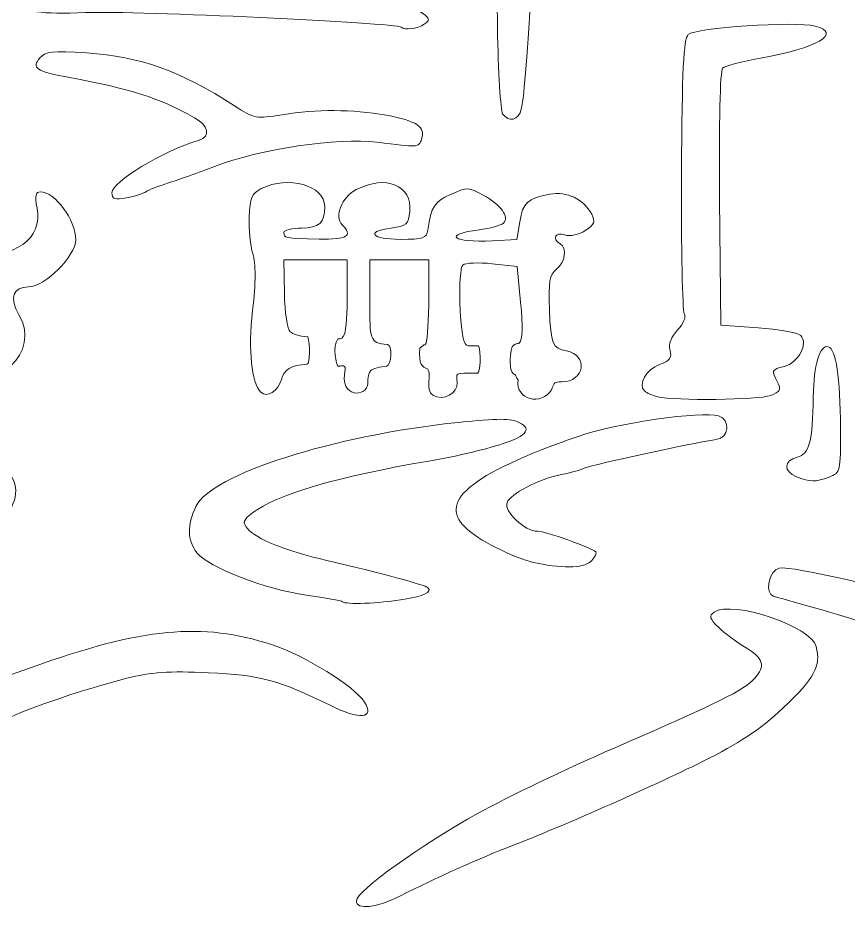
# Model space of a CAD drawing. Header units: millimetres. Extents: x -6423 to -1759, y 6 to 2012.
# Drawn here: x -5925.3 to -5835, y 63.1 to 162.6 of the extents above; entities that cross this region are included whole.
import ezdxf

# ---------------------------------------------------------------- set-up
doc = ezdxf.new("R2010")
doc.units = ezdxf.units.MM
doc.header["$MEASUREMENT"] = 0
doc.layers.add('layer 1', color=7, linetype='Continuous')

msp = doc.modelspace()

# ---------------------------------------------------------------- linework, layer by layer
at = {"layer": 'layer 1', "color": 177, "lineweight": 9}
for points, knots in [([(-5870.6377, 152.7572), (-5870.8891, 151.554), (-5872.0288, 151.2779), (-5872.6676, 152.2648), (-5872.6676, 152.2648), (-5872.8867, 152.6034), (-5873.1395, 156.821), (-5873.2292, 161.6377), (-5873.2292, 161.6377), (-5873.2086, 166.9358), (-5873.9712, 171.2952), (-5877.0806, 172.838), (-5877.0806, 172.838), (-5879.1094, 174.1813), (-5880.9741, 175.2806), (-5881.2251, 175.2806), (-5881.2251, 175.2806), (-5881.8916, 175.2806), (-5881.7828, 173.6095), (-5881.0702, 172.8969), (-5881.0702, 172.8969), (-5880.2595, 172.0861), (-5881.3616, 171.3597), (-5883.4181, 171.3495), (-5883.4181, 171.3495), (-5884.2378, 171.3456), (-5885.3456, 171.0442), (-5885.8795, 170.6801), (-5885.8795, 170.6801), (-5886.4137, 170.3161), (-5887.2936, 169.8981), (-5887.8353, 169.7513), (-5887.8353, 169.7513), (-5888.377, 169.6046), (-5889.2076, 169.3249), (-5889.6816, 169.1295), (-5889.6816, 169.1295), (-5890.3623, 168.8495), (-5890.5431, 169.0249), (-5890.5431, 169.9658), (-5890.5431, 169.9658), (-5890.5431, 171.2116), (-5888.7397, 172.8795), (-5886.6899, 173.5304), (-5886.6899, 173.5304), (-5884.2924, 174.2912), (-5884.1892, 177.7313), (-5886.446, 181.6806), (-5886.446, 181.6806), (-5888.5592, 185.3788), (-5889.2243, 188.0798), (-5889.2335, 193.0036), (-5889.2335, 193.0036), (-5889.2399, 196.3385), (-5889.0034, 197.7384), (-5888.0686, 199.8963), (-5888.0686, 199.8963), (-5885.6732, 205.4266), (-5884.1477, 207.3024), (-5876.4453, 214.1883), (-5876.4453, 214.1883), (-5873.8723, 216.4884), (-5872.1373, 220.5766), (-5870.6001, 227.9603), (-5870.6001, 227.9603), (-5870.2332, 229.7215), (-5869.7263, 231.7156), (-5869.4732, 232.3913), (-5869.4732, 232.3913), (-5869.22, 233.067), (-5868.8517, 234.9346), (-5868.6542, 236.5416), (-5868.6542, 236.5416), (-5868.4568, 238.1486), (-5868.0771, 240.0317), (-5867.8105, 240.7262), (-5867.8105, 240.7262), (-5867.5439, 241.4207), (-5867.1465, 243.429), (-5866.9271, 245.1891), (-5866.9271, 245.1891), (-5866.708, 246.9492), (-5866.2464, 249.6159), (-5865.9022, 251.1151), (-5865.9022, 251.1151), (-5865.5576, 252.6147), (-5865.4197, 254.4156), (-5865.5959, 255.1175), (-5865.5959, 255.1175), (-5866.0256, 256.8294), (-5870.1606, 261.3671), (-5871.6265, 261.7351), (-5871.6265, 261.7351), (-5872.2713, 261.8968), (-5874.8525, 261.5462), (-5877.3631, 260.9555), (-5877.3631, 260.9555), (-5886.5024, 258.8058), (-5888.0594, 258.4814), (-5889.2502, 258.4814), (-5889.2502, 258.4814), (-5889.917, 258.4814), (-5890.8054, 258.3499), (-5891.2241, 258.1893), (-5891.2241, 258.1893), (-5891.9402, 257.9146), (-5898.9123, 249.4471), (-5898.9123, 248.8519), (-5898.9123, 248.8519), (-5898.9123, 247.9132), (-5902.2383, 243.7122), (-5902.9814, 243.7122), (-5902.9814, 243.7122), (-5904.5845, 243.7122), (-5904.4093, 245.0041), (-5902.2624, 249.0167), (-5902.2624, 249.0167), (-5899.3774, 254.4099), (-5896.8937, 257.9667), (-5894.5093, 260.121), (-5894.5093, 260.121), (-5892.8619, 261.6093), (-5892.1376, 261.9276), (-5890.4013, 261.9276), (-5890.4013, 261.9276), (-5889.2417, 261.9276), (-5886.6392, 262.4941), (-5884.6178, 263.1861), (-5884.6178, 263.1861), (-5882.5967, 263.8785), (-5880.2782, 264.6276), (-5879.4661, 264.8512), (-5879.4661, 264.8512), (-5878.6535, 265.0749), (-5877.3652, 265.5057), (-5876.6031, 265.8081), (-5876.6031, 265.8081), (-5875.8409, 266.1108), (-5874.0896, 266.3586), (-5872.7109, 266.3586), (-5872.7109, 266.3586), (-5869.7954, 266.3586), (-5867.6719, 265.0242), (-5865.5963, 261.8879), (-5865.5963, 261.8879), (-5864.894, 260.8269), (-5864.1332, 259.9587), (-5863.9052, 259.9587), (-5863.9052, 259.9587), (-5863.6773, 259.9587), (-5863.1282, 260.6787), (-5862.6847, 261.5586), (-5862.6847, 261.5586), (-5861.6959, 263.5211), (-5859.0619, 266.3586), (-5858.2288, 266.3586), (-5858.2288, 266.3586), (-5856.92, 266.3586), (-5857.0384, 265.1653), (-5858.7408, 261.2026), (-5858.7408, 261.2026), (-5861.6559, 254.417), (-5863.3051, 247.263), (-5865.4403, 232.1428), (-5865.4403, 232.1428), (-5866.8831, 221.9248), (-5868.8248, 216.884), (-5873.1126, 212.2229), (-5873.1126, 212.2229), (-5876.7583, 208.2595), (-5881.5144, 201.6646), (-5883.0165, 198.4896), (-5883.0165, 198.4896), (-5884.1328, 196.1304), (-5884.3239, 195.0608), (-5884.3469, 191.046), (-5884.3469, 191.046), (-5884.3753, 186.0644), (-5883.991, 184.8463), (-5881.2556, 181.2484), (-5881.2556, 181.2484), (-5880.1981, 179.857), (-5873.2969, 175.1374), (-5872.4904, 174.7882), (-5872.4904, 174.7882), (-5872.278, 174.5769), (-5871.5431, 174.2554), (-5870.7409, 173.7254), (-5870.7409, 173.7254), (-5869.7876, 172.999), (-5869.1027, 168.4411), (-5869.5558, 166.464), (-5869.5558, 166.464), (-5869.9081, 159.3631), (-5870.3031, 154.3582), (-5870.6377, 152.7572)], [0, 0, 0, 0, 0.02, 0.02, 0.02, 0.02, 0.04, 0.04, 0.04, 0.04, 0.06, 0.06, 0.06, 0.06, 0.08, 0.08, 0.08, 0.08, 0.1, 0.1, 0.1, 0.1, 0.12, 0.12, 0.12, 0.12, 0.14, 0.14, 0.14, 0.14, 0.16, 0.16, 0.16, 0.16, 0.18, 0.18, 0.18, 0.18, 0.2, 0.2, 0.2, 0.2, 0.22, 0.22, 0.22, 0.22, 0.24, 0.24, 0.24, 0.24, 0.26, 0.26, 0.26, 0.26, 0.28, 0.28, 0.28, 0.28, 0.3, 0.3, 0.3, 0.3, 0.32, 0.32, 0.32, 0.32, 0.34, 0.34, 0.34, 0.34, 0.36, 0.36, 0.36, 0.36, 0.38, 0.38, 0.38, 0.38, 0.4, 0.4, 0.4, 0.4, 0.42, 0.42, 0.42, 0.42, 0.44, 0.44, 0.44, 0.44, 0.46, 0.46, 0.46, 0.46, 0.48, 0.48, 0.48, 0.48, 0.5, 0.5, 0.5, 0.5, 0.52, 0.52, 0.52, 0.52, 0.54, 0.54, 0.54, 0.54, 0.56, 0.56, 0.56, 0.56, 0.58, 0.58, 0.58, 0.58, 0.6, 0.6, 0.6, 0.6, 0.62, 0.62, 0.62, 0.62, 0.64, 0.64, 0.64, 0.64, 0.66, 0.66, 0.66, 0.66, 0.68, 0.68, 0.68, 0.68, 0.7, 0.7, 0.7, 0.7, 0.72, 0.72, 0.72, 0.72, 0.74, 0.74, 0.74, 0.74, 0.76, 0.76, 0.76, 0.76, 0.78, 0.78, 0.78, 0.78, 0.8, 0.8, 0.8, 0.8, 0.82, 0.82, 0.82, 0.82, 0.84, 0.84, 0.84, 0.84, 0.86, 0.86, 0.86, 0.86, 0.88, 0.88, 0.88, 0.88, 0.9, 0.9, 0.9, 0.9, 0.92, 0.92, 0.92, 0.92, 0.94, 0.94, 0.94, 0.94, 0.96, 0.96, 0.96, 0.96, 1, 1, 1, 1]), ([(-5881.189, 162.0049), (-5881.926, 161.5118), (-5883.3033, 161.3321), (-5883.6918, 161.6784), (-5883.6918, 161.6784), (-5884.2445, 162.1712), (-5912.524, 163.4776), (-5918.0459, 163.2652), (-5918.0459, 163.2652), (-5922.8445, 163.0805), (-5924.9627, 163.3656), (-5925.0201, 164.2033), (-5925.0201, 164.2033), (-5925.0556, 164.7237), (-5923.6035, 165.1697), (-5918.9743, 166.0612), (-5918.9743, 166.0612), (-5917.4173, 166.3608), (-5916.1432, 166.8621), (-5916.1432, 167.1748), (-5916.1432, 167.1748), (-5916.1432, 168.3967), (-5918.1487, 169.4844), (-5921.0284, 169.8236), (-5921.0284, 169.8236), (-5922.6637, 170.0165), (-5924.13, 170.3029), (-5924.287, 170.4596), (-5924.287, 170.4596), (-5924.4441, 170.6167), (-5924.0052, 171.3126), (-5923.3118, 172.0057), (-5923.3118, 172.0057), (-5921.8267, 173.4907), (-5921.8668, 172.6835), (-5922.0203, 198.05), (-5922.0203, 198.05), (-5922.1022, 211.5976), (-5921.9997, 214.6655), (-5921.4658, 214.6655), (-5921.4658, 214.6655), (-5919.5235, 214.6655), (-5919.0332, 210.1484), (-5918.3621, 186.0807), (-5918.3621, 186.0807), (-5918.193, 180.0052), (-5917.9615, 174.5716), (-5917.8481, 174.0061), (-5917.8481, 174.0061), (-5917.7201, 173.3691), (-5916.842, 172.62), (-5915.5384, 172.0368), (-5915.5384, 172.0368), (-5914.382, 171.5193), (-5912.305, 170.075), (-5910.9234, 168.8275), (-5910.9234, 168.8275), (-5909.7121, 166.6905), (-5900.5622, 166.1481), (-5900.073, 166.1201), (-5900.073, 166.1201), (-5889.4675, 165.5107), (-5883.0881, 164.5152), (-5881.3662, 163.1989), (-5881.3662, 163.1989), (-5880.5704, 162.5906), (-5880.5473, 162.4343), (-5881.189, 162.0049)], [0, 0, 0, 0, 0.0555556, 0.0555556, 0.0555556, 0.0555556, 0.1111111, 0.1111111, 0.1111111, 0.1111111, 0.1666667, 0.1666667, 0.1666667, 0.1666667, 0.2222222, 0.2222222, 0.2222222, 0.2222222, 0.2777778, 0.2777778, 0.2777778, 0.2777778, 0.3333333, 0.3333333, 0.3333333, 0.3333333, 0.3888889, 0.3888889, 0.3888889, 0.3888889, 0.4444444, 0.4444444, 0.4444444, 0.4444444, 0.5, 0.5, 0.5, 0.5, 0.5555556, 0.5555556, 0.5555556, 0.5555556, 0.6111111, 0.6111111, 0.6111111, 0.6111111, 0.6666667, 0.6666667, 0.6666667, 0.6666667, 0.7222222, 0.7222222, 0.7222222, 0.7222222, 0.7777778, 0.7777778, 0.7777778, 0.7777778, 0.8333333, 0.8333333, 0.8333333, 0.8333333, 0.8888889, 0.8888889, 0.8888889, 0.8888889, 1, 1, 1, 1]), ([(-5843.5394, 121.6136), (-5844.8167, 121.1279), (-5853.9613, 121.0262), (-5855.8348, 121.4768), (-5855.8348, 121.4768), (-5856.3765, 121.6072), (-5857.0076, 121.8915), (-5857.2376, 122.1088), (-5857.2376, 122.1088), (-5857.9938, 122.8228), (-5857.0526, 124.4802), (-5855.6048, 124.985), (-5855.6048, 124.985), (-5854.4831, 125.376), (-5854.2417, 125.7007), (-5854.4576, 126.5267), (-5854.4576, 126.5267), (-5854.6366, 127.2116), (-5854.3512, 127.9777), (-5853.6316, 128.7438), (-5853.6316, 128.7438), (-5852.9786, 129.439), (-5852.6847, 130.1622), (-5852.9084, 130.5238), (-5852.9084, 130.5238), (-5853.1154, 130.8588), (-5853.2508, 137.6785), (-5853.2093, 145.678), (-5853.2093, 145.678), (-5853.1501, 157.0613), (-5852.991, 160.3657), (-5852.4776, 160.8794), (-5852.4776, 160.8794), (-5851.7357, 161.6214), (-5840.8533, 162.3502), (-5838.6762, 161.8039), (-5838.6762, 161.8039), (-5835.6519, 161.0449), (-5838.477, 159.3908), (-5844.6217, 158.322), (-5844.6217, 158.322), (-5846.6286, 157.9731), (-5848.4805, 157.4775), (-5848.7376, 157.2205), (-5848.7376, 157.2205), (-5849.0162, 156.9418), (-5849.1516, 151.2052), (-5849.0736, 143.0011), (-5849.0736, 143.0011), (-5849.0736, 143.0011), (-5848.9425, 129.249), (-5848.9425, 129.249), (-5848.9425, 129.249), (-5848.9425, 129.249), (-5844.888, 128.9853), (-5844.888, 128.9853), (-5844.888, 128.9853), (-5842.6577, 128.8403), (-5840.57, 128.4585), (-5840.2488, 128.1369), (-5840.2488, 128.1369), (-5839.3796, 127.268), (-5840.4977, 125.164), (-5842.0334, 124.7783), (-5842.0334, 124.7783), (-5843.4483, 124.4234), (-5843.471, 124.3703), (-5842.7687, 123.0582), (-5842.7687, 123.0582), (-5842.338, 122.2531), (-5842.4603, 122.0238), (-5843.5394, 121.6136)], [0, 0, 0, 0, 0.0526316, 0.0526316, 0.0526316, 0.0526316, 0.1052632, 0.1052632, 0.1052632, 0.1052632, 0.1578947, 0.1578947, 0.1578947, 0.1578947, 0.2105263, 0.2105263, 0.2105263, 0.2105263, 0.2631579, 0.2631579, 0.2631579, 0.2631579, 0.3157895, 0.3157895, 0.3157895, 0.3157895, 0.3684211, 0.3684211, 0.3684211, 0.3684211, 0.4210526, 0.4210526, 0.4210526, 0.4210526, 0.4736842, 0.4736842, 0.4736842, 0.4736842, 0.5263158, 0.5263158, 0.5263158, 0.5263158, 0.5789474, 0.5789474, 0.5789474, 0.5789474, 0.6315789, 0.6315789, 0.6315789, 0.6315789, 0.6842105, 0.6842105, 0.6842105, 0.6842105, 0.7368421, 0.7368421, 0.7368421, 0.7368421, 0.7894737, 0.7894737, 0.7894737, 0.7894737, 0.8421053, 0.8421053, 0.8421053, 0.8421053, 0.8947368, 0.8947368, 0.8947368, 0.8947368, 1, 1, 1, 1]), ([(-5913.5589, 143.1153), (-5914.8635, 142.8682), (-5915.158, 142.9692), (-5915.1552, 143.6616), (-5915.1552, 143.6616), (-5915.1506, 144.8726), (-5909.711, 148.1599), (-5905.6817, 149.3869), (-5905.6817, 149.3869), (-5904.3944, 149.7786), (-5904.6412, 151.0067), (-5906.1741, 151.8348), (-5906.1741, 151.8348), (-5910.4062, 154.121), (-5912.6992, 154.8552), (-5919.9227, 156.2371), (-5919.9227, 156.2371), (-5923.4518, 156.9121), (-5923.9176, 157.2329), (-5922.9902, 158.3503), (-5922.9902, 158.3503), (-5922.4145, 159.0441), (-5921.6424, 159.1235), (-5917.8729, 158.8757), (-5917.8729, 158.8757), (-5912.0972, 158.4964), (-5907.7573, 156.9401), (-5901.8299, 153.1227), (-5901.8299, 153.1227), (-5899.683, 151.7401), (-5899.4423, 151.6948), (-5896.6605, 152.1503), (-5896.6605, 152.1503), (-5892.8343, 152.7771), (-5889.1257, 152.759), (-5885.3123, 152.095), (-5885.3123, 152.095), (-5882.0352, 151.5242), (-5880.9766, 150.8067), (-5881.4793, 149.4964), (-5881.4793, 149.4964), (-5881.8321, 148.5772), (-5881.7771, 148.5811), (-5886.3584, 149.1728), (-5886.3584, 149.1728), (-5890.5133, 149.7099), (-5899.1509, 148.4155), (-5903.9903, 146.5306), (-5903.9903, 146.5306), (-5905.6654, 145.8787), (-5907.9218, 145.0729), (-5909.0048, 144.7407), (-5909.0048, 144.7407), (-5910.0879, 144.4082), (-5911.1957, 143.975), (-5911.4665, 143.7775), (-5911.4665, 143.7775), (-5911.737, 143.58), (-5912.6786, 143.2823), (-5913.5589, 143.1153)], [0, 0, 0, 0, 0.0625, 0.0625, 0.0625, 0.0625, 0.125, 0.125, 0.125, 0.125, 0.1875, 0.1875, 0.1875, 0.1875, 0.25, 0.25, 0.25, 0.25, 0.3125, 0.3125, 0.3125, 0.3125, 0.375, 0.375, 0.375, 0.375, 0.4375, 0.4375, 0.4375, 0.4375, 0.5, 0.5, 0.5, 0.5, 0.5625, 0.5625, 0.5625, 0.5625, 0.625, 0.625, 0.625, 0.625, 0.6875, 0.6875, 0.6875, 0.6875, 0.75, 0.75, 0.75, 0.75, 0.8125, 0.8125, 0.8125, 0.8125, 0.875, 0.875, 0.875, 0.875, 1, 1, 1, 1]), ([(-5896.4006, 132.7051), (-5896.3606, 130.638), (-5896.0833, 128.8183), (-5895.7685, 128.557), (-5895.7685, 128.557), (-5895.4597, 128.3011), (-5894.9244, 128.0937), (-5893.8446, 127.9838), (-5893.8446, 127.9838), (-5893.6078, 127.2864), (-5893.584, 125.0318), (-5893.9517, 125.0119), (-5893.9517, 125.0119), (-5895.6604, 124.9201), (-5896.4722, 124.411), (-5896.7339, 123.3695), (-5896.7339, 123.3695), (-5897.0469, 122.1227), (-5898.3277, 121.314), (-5898.9488, 121.9713), (-5898.9488, 121.9713), (-5900.0049, 123.0887), (-5900.3488, 126.4519), (-5899.8574, 130.8592), (-5899.8574, 130.8592), (-5899.5129, 133.9494), (-5899.5065, 135.9691), (-5899.8383, 137.0284), (-5899.8383, 137.0284), (-5900.1098, 137.8944), (-5900.2896, 139.7042), (-5900.2375, 141.0503), (-5900.2375, 141.0503), (-5900.1577, 143.1181), (-5899.9524, 143.5942), (-5898.9123, 144.12), (-5898.9123, 144.12), (-5896.0007, 145.5926), (-5892.0199, 144.4684), (-5892.0199, 142.1737), (-5892.0199, 142.1737), (-5892.0199, 140.3859), (-5892.613, 139.8339), (-5894.5341, 139.8339), (-5894.5341, 139.8339), (-5895.5884, 139.8339), (-5896.451, 139.6124), (-5896.451, 139.3415), (-5896.451, 139.3415), (-5896.451, 138.7378), (-5896.4315, 138.7343), (-5892.6354, 138.6385), (-5892.6354, 138.6385), (-5889.5802, 138.5616), (-5888.901, 138.9796), (-5890.113, 140.1916), (-5890.113, 140.1916), (-5891.0057, 141.0843), (-5890.1637, 143.1961), (-5888.5911, 144.0094), (-5888.5911, 144.0094), (-5885.3768, 145.6716), (-5882.4836, 144.4848), (-5882.7626, 141.6182), (-5882.7626, 141.6182), (-5882.8959, 140.2448), (-5883.1118, 140.0534), (-5884.7745, 139.8339), (-5884.7745, 139.8339), (-5887.6389, 139.4553), (-5886.9505, 138.6031), (-5883.7804, 138.6031), (-5883.7804, 138.6031), (-5881.3343, 138.6031), (-5880.9366, 138.7346), (-5880.8075, 139.5876), (-5880.8075, 139.5876), (-5880.4073, 142.2315), (-5880.1262, 142.6736), (-5878.3299, 143.4836), (-5878.3299, 143.4836), (-5876.5148, 144.3022), (-5876.3638, 144.2993), (-5874.7915, 143.4209), (-5874.7915, 143.4209), (-5872.8183, 142.3183), (-5871.8987, 141.0474), (-5872.5847, 140.37), (-5872.5847, 140.37), (-5872.8492, 140.1087), (-5874.0353, 139.7794), (-5875.2205, 139.6379), (-5875.2205, 139.6379), (-5879.2718, 139.1554), (-5878.0938, 138.2039), (-5873.7517, 138.4521), (-5873.7517, 138.4521), (-5873.7517, 138.4521), (-5871.1092, 138.6031), (-5871.1092, 138.6031), (-5871.1092, 138.6031), (-5871.1092, 138.6031), (-5870.8029, 140.5004), (-5870.8029, 140.5004), (-5870.8029, 140.5004), (-5870.463, 142.6055), (-5869.9702, 143.0586), (-5867.5184, 143.5184), (-5867.5184, 143.5184), (-5865.6774, 143.8637), (-5863.8737, 142.9926), (-5862.9825, 141.3275), (-5862.9825, 141.3275), (-5862.5553, 140.5291), (-5862.6772, 140.2204), (-5863.6794, 139.5635), (-5863.6794, 139.5635), (-5864.3962, 139.0937), (-5865.308, 138.8988), (-5865.9033, 139.0877), (-5865.9033, 139.0877), (-5866.9296, 139.4135), (-5867.3231, 138.669), (-5866.4198, 138.1107), (-5866.4198, 138.1107), (-5865.6374, 137.6271), (-5865.8469, 136.1829), (-5866.82, 135.3498), (-5866.82, 135.3498), (-5867.5588, 134.717), (-5867.6893, 133.9622), (-5867.5758, 130.9741), (-5867.5758, 130.9741), (-5867.4319, 127.1872), (-5867.2507, 126.7441), (-5865.7338, 126.4661), (-5865.7338, 126.4661), (-5863.2983, 126.0194), (-5863.7425, 123.0951), (-5866.2461, 123.0951), (-5866.2461, 123.0951), (-5867.0543, 123.0951), (-5867.0224, 123.0752), (-5867.3426, 122.2333), (-5867.3426, 122.2333), (-5868.4486, 120.4731), (-5871.279, 121.1212), (-5870.9929, 123.3028), (-5870.9929, 123.3028), (-5871.3918, 123.9789), (-5871.1663, 123.7665), (-5871.5236, 124.0165), (-5871.5236, 124.0165), (-5871.9693, 124.3274), (-5871.8714, 125.9361), (-5871.7254, 126.5243), (-5871.7254, 126.5243), (-5871.6888, 127.3414), (-5870.9713, 127.2085), (-5870.8586, 127.3212), (-5870.8586, 127.3212), (-5870.4977, 127.6817), (-5870.4498, 129.1182), (-5870.7108, 131.7518), (-5870.7108, 131.7518), (-5870.7108, 131.7518), (-5871.0965, 135.649), (-5871.0965, 135.649), (-5871.0965, 135.649), (-5871.0965, 135.649), (-5873.8042, 135.945), (-5873.8042, 135.945), (-5873.8042, 135.945), (-5875.2935, 136.1081), (-5876.7278, 136.0471), (-5876.9916, 135.8103), (-5876.9916, 135.8103), (-5877.5521, 135.3065), (-5877.3489, 128.004), (-5876.7541, 127.2797), (-5876.7541, 127.2797), (-5876.4932, 126.9621), (-5876.5492, 127.0121), (-5875.2843, 127.0078), (-5875.2843, 127.0078), (-5874.9915, 126.3864), (-5875.1106, 124.0338), (-5875.3665, 124.0338), (-5875.3665, 124.0338), (-5878.0909, 124.0338), (-5877.6524, 124.1342), (-5877.6141, 123.0416), (-5877.6141, 123.0416), (-5877.479, 121.8479), (-5879.1495, 120.9645), (-5880.2485, 121.6483), (-5880.2485, 121.6483), (-5881.1705, 122.2223), (-5880.3477, 124.0292), (-5880.8104, 124.4894), (-5880.8104, 124.4894), (-5881.446, 124.7127), (-5881.7977, 124.9662), (-5881.6725, 126.7699), (-5881.6725, 126.7699), (-5881.0397, 127.402), (-5881.1599, 126.8919), (-5880.9954, 127.3201), (-5880.9954, 127.3201), (-5880.8313, 127.7484), (-5880.6966, 129.9637), (-5880.6966, 132.2432), (-5880.6966, 132.2432), (-5880.6966, 132.2432), (-5880.6966, 136.3878), (-5880.6966, 136.3878), (-5880.6966, 136.3878), (-5880.6966, 136.3878), (-5883.8967, 136.3878), (-5883.8967, 136.3878), (-5883.8967, 136.3878), (-5883.8967, 136.3878), (-5887.0969, 136.3878), (-5887.0969, 136.3878), (-5887.0969, 136.3878), (-5887.0969, 136.3878), (-5887.0972, 131.6586), (-5887.0972, 131.6586), (-5887.0972, 131.6586), (-5887.0969, 127.8983), (-5887.1979, 127.2687), (-5885.1985, 127.1588), (-5885.1985, 127.1588), (-5884.6536, 127.179), (-5884.7103, 124.8552), (-5885.3105, 124.8088), (-5885.3105, 124.8088), (-5885.9327, 124.7602), (-5886.8023, 124.5376), (-5887.0277, 124.3096), (-5887.0277, 124.3096), (-5887.2011, 124.1342), (-5887.3429, 123.5123), (-5887.3429, 122.9274), (-5887.3429, 122.9274), (-5887.2968, 121.4388), (-5890.5434, 121.1921), (-5889.7851, 124.4518), (-5889.7851, 124.4518), (-5889.7397, 125.0722), (-5890.4775, 124.7797), (-5890.4952, 124.7826), (-5890.4952, 124.7826), (-5890.7933, 124.8343), (-5891.2024, 127.0206), (-5890.5803, 127.7704), (-5890.5803, 127.7704), (-5890.2708, 127.725), (-5890.0216, 127.8764), (-5889.8571, 128.3046), (-5889.8571, 128.3046), (-5889.6929, 128.7328), (-5889.5582, 130.727), (-5889.5582, 132.7356), (-5889.5582, 132.7356), (-5889.5582, 132.7356), (-5889.5582, 136.3878), (-5889.5582, 136.3878), (-5889.5582, 136.3878), (-5889.5582, 136.3878), (-5893.0151, 136.3878), (-5893.0151, 136.3878), (-5893.0151, 136.3878), (-5893.0151, 136.3878), (-5896.4719, 136.3878), (-5896.4719, 136.3878), (-5896.4719, 136.3878), (-5896.4719, 136.3878), (-5896.4006, 132.7051), (-5896.4006, 132.7051)], [0, 0, 0, 0, 0.0140845, 0.0140845, 0.0140845, 0.0140845, 0.028169, 0.028169, 0.028169, 0.028169, 0.0422535, 0.0422535, 0.0422535, 0.0422535, 0.056338, 0.056338, 0.056338, 0.056338, 0.0704225, 0.0704225, 0.0704225, 0.0704225, 0.084507, 0.084507, 0.084507, 0.084507, 0.0985915, 0.0985915, 0.0985915, 0.0985915, 0.1126761, 0.1126761, 0.1126761, 0.1126761, 0.1267606, 0.1267606, 0.1267606, 0.1267606, 0.1408451, 0.1408451, 0.1408451, 0.1408451, 0.1549296, 0.1549296, 0.1549296, 0.1549296, 0.1690141, 0.1690141, 0.1690141, 0.1690141, 0.1830986, 0.1830986, 0.1830986, 0.1830986, 0.1971831, 0.1971831, 0.1971831, 0.1971831, 0.2112676, 0.2112676, 0.2112676, 0.2112676, 0.2253521, 0.2253521, 0.2253521, 0.2253521, 0.2394366, 0.2394366, 0.2394366, 0.2394366, 0.2535211, 0.2535211, 0.2535211, 0.2535211, 0.2676056, 0.2676056, 0.2676056, 0.2676056, 0.2816901, 0.2816901, 0.2816901, 0.2816901, 0.2957746, 0.2957746, 0.2957746, 0.2957746, 0.3098592, 0.3098592, 0.3098592, 0.3098592, 0.3239437, 0.3239437, 0.3239437, 0.3239437, 0.3380282, 0.3380282, 0.3380282, 0.3380282, 0.3521127, 0.3521127, 0.3521127, 0.3521127, 0.3661972, 0.3661972, 0.3661972, 0.3661972, 0.3802817, 0.3802817, 0.3802817, 0.3802817, 0.3943662, 0.3943662, 0.3943662, 0.3943662, 0.4084507, 0.4084507, 0.4084507, 0.4084507, 0.4225352, 0.4225352, 0.4225352, 0.4225352, 0.4366197, 0.4366197, 0.4366197, 0.4366197, 0.4507042, 0.4507042, 0.4507042, 0.4507042, 0.4647887, 0.4647887, 0.4647887, 0.4647887, 0.4788732, 0.4788732, 0.4788732, 0.4788732, 0.4929577, 0.4929577, 0.4929577, 0.4929577, 0.5070423, 0.5070423, 0.5070423, 0.5070423, 0.5211268, 0.5211268, 0.5211268, 0.5211268, 0.5352113, 0.5352113, 0.5352113, 0.5352113, 0.5492958, 0.5492958, 0.5492958, 0.5492958, 0.5633803, 0.5633803, 0.5633803, 0.5633803, 0.5774648, 0.5774648, 0.5774648, 0.5774648, 0.5915493, 0.5915493, 0.5915493, 0.5915493, 0.6056338, 0.6056338, 0.6056338, 0.6056338, 0.6197183, 0.6197183, 0.6197183, 0.6197183, 0.6338028, 0.6338028, 0.6338028, 0.6338028, 0.6478873, 0.6478873, 0.6478873, 0.6478873, 0.6619718, 0.6619718, 0.6619718, 0.6619718, 0.6760563, 0.6760563, 0.6760563, 0.6760563, 0.6901408, 0.6901408, 0.6901408, 0.6901408, 0.7042254, 0.7042254, 0.7042254, 0.7042254, 0.7183099, 0.7183099, 0.7183099, 0.7183099, 0.7323944, 0.7323944, 0.7323944, 0.7323944, 0.7464789, 0.7464789, 0.7464789, 0.7464789, 0.7605634, 0.7605634, 0.7605634, 0.7605634, 0.7746479, 0.7746479, 0.7746479, 0.7746479, 0.7887324, 0.7887324, 0.7887324, 0.7887324, 0.8028169, 0.8028169, 0.8028169, 0.8028169, 0.8169014, 0.8169014, 0.8169014, 0.8169014, 0.8309859, 0.8309859, 0.8309859, 0.8309859, 0.8450704, 0.8450704, 0.8450704, 0.8450704, 0.8591549, 0.8591549, 0.8591549, 0.8591549, 0.8732394, 0.8732394, 0.8732394, 0.8732394, 0.8873239, 0.8873239, 0.8873239, 0.8873239, 0.9014085, 0.9014085, 0.9014085, 0.9014085, 0.915493, 0.915493, 0.915493, 0.915493, 0.9295775, 0.9295775, 0.9295775, 0.9295775, 0.943662, 0.943662, 0.943662, 0.943662, 0.9577465, 0.9577465, 0.9577465, 0.9577465, 0.971831, 0.971831, 0.971831, 0.971831, 1, 1, 1, 1]), ([(-5927.6829, 107.8519), (-5929.465, 106.7504), (-5930.6859, 106.5757), (-5931.1663, 107.3531), (-5931.1663, 107.3531), (-5931.3378, 107.6303), (-5931.3425, 108.4748), (-5931.1769, 109.2292), (-5931.1769, 109.2292), (-5930.7554, 111.1478), (-5931.798, 111.9273), (-5937.071, 113.6368), (-5937.071, 113.6368), (-5944.5557, 116.0634), (-5947.9051, 118.3691), (-5947.5503, 120.8507), (-5947.5503, 120.8507), (-5947.4297, 121.6944), (-5946.993, 121.8901), (-5944.9439, 122.0174), (-5944.9439, 122.0174), (-5940.8869, 122.2694), (-5938.6141, 125.4224), (-5940.2651, 128.5074), (-5940.2651, 128.5074), (-5940.8437, 129.5883), (-5940.4289, 130.9723), (-5939.5263, 130.9723), (-5939.5263, 130.9723), (-5939.1768, 130.9723), (-5937.5513, 130.3076), (-5935.9142, 129.495), (-5935.9142, 129.495), (-5932.6495, 127.8756), (-5930.8532, 127.642), (-5929.9574, 128.7215), (-5929.9574, 128.7215), (-5929.197, 129.6376), (-5930.2867, 131.8348), (-5932.372, 133.5896), (-5932.372, 133.5896), (-5933.9034, 134.8779), (-5934.349, 136.6189), (-5933.2511, 137.0262), (-5933.2511, 137.0262), (-5932.9129, 137.1517), (-5931.614, 137.1429), (-5930.3651, 137.0067), (-5930.3651, 137.0067), (-5925.6841, 136.4959), (-5922.6729, 138.6297), (-5923.3068, 142.0085), (-5923.3068, 142.0085), (-5923.5603, 143.3595), (-5923.4741, 143.7722), (-5922.9385, 143.7722), (-5922.9385, 143.7722), (-5921.3655, 143.7722), (-5919.0974, 140.6961), (-5919.0974, 138.5623), (-5919.0974, 138.5623), (-5919.0974, 136.7852), (-5922.4475, 133.4336), (-5924.2243, 133.4336), (-5924.2243, 133.4336), (-5925.9348, 133.4336), (-5926.3556, 132.2166), (-5925.2764, 130.3902), (-5925.2764, 130.3902), (-5922.8392, 126.264), (-5927.5925, 121.9809), (-5932.6524, 123.7442), (-5932.6524, 123.7442), (-5934.9648, 124.55), (-5935.8359, 124.3522), (-5935.8359, 123.0213), (-5935.8359, 123.0213), (-5935.8359, 122.4843), (-5936.4134, 121.2878), (-5937.1192, 120.3622), (-5937.1192, 120.3622), (-5937.8902, 119.3451), (-5938.3731, 118.835), (-5937.2422, 118.2475), (-5937.2422, 118.2475), (-5936.6041, 118.0097), (-5935.196, 117.5421), (-5934.1129, 117.2085), (-5934.1129, 117.2085), (-5930.7526, 116.1729), (-5926.9224, 114.12), (-5926.1493, 112.9398), (-5926.1493, 112.9398), (-5925.0528, 111.2662), (-5925.7153, 109.0679), (-5927.6829, 107.8519)], [0, 0, 0, 0, 0.04, 0.04, 0.04, 0.04, 0.08, 0.08, 0.08, 0.08, 0.12, 0.12, 0.12, 0.12, 0.16, 0.16, 0.16, 0.16, 0.2, 0.2, 0.2, 0.2, 0.24, 0.24, 0.24, 0.24, 0.28, 0.28, 0.28, 0.28, 0.32, 0.32, 0.32, 0.32, 0.36, 0.36, 0.36, 0.36, 0.4, 0.4, 0.4, 0.4, 0.44, 0.44, 0.44, 0.44, 0.48, 0.48, 0.48, 0.48, 0.52, 0.52, 0.52, 0.52, 0.56, 0.56, 0.56, 0.56, 0.6, 0.6, 0.6, 0.6, 0.64, 0.64, 0.64, 0.64, 0.68, 0.68, 0.68, 0.68, 0.72, 0.72, 0.72, 0.72, 0.76, 0.76, 0.76, 0.76, 0.8, 0.8, 0.8, 0.8, 0.84, 0.84, 0.84, 0.84, 0.88, 0.88, 0.88, 0.88, 0.92, 0.92, 0.92, 0.92, 1, 1, 1, 1]), ([(-5837.1589, 112.7445), (-5838.6571, 112.1748), (-5839.2215, 112.179), (-5840.6962, 112.7718), (-5840.6962, 112.7718), (-5842.1497, 113.356), (-5842.1125, 114.5415), (-5840.6289, 114.9141), (-5840.6289, 114.9141), (-5839.2906, 115.2498), (-5838.9411, 116.5618), (-5838.8826, 121.4679), (-5838.8826, 121.4679), (-5838.8418, 124.9194), (-5838.1533, 127.2116), (-5837.2486, 126.91), (-5837.2486, 126.91), (-5836.3978, 126.6264), (-5835.9579, 123.6779), (-5835.9245, 118.0366), (-5835.9245, 118.0366), (-5835.8965, 113.3128), (-5835.9192, 113.2156), (-5837.1589, 112.7445)], [0, 0, 0, 0, 0.1428571, 0.1428571, 0.1428571, 0.1428571, 0.2857143, 0.2857143, 0.2857143, 0.2857143, 0.4285714, 0.4285714, 0.4285714, 0.4285714, 0.5714286, 0.5714286, 0.5714286, 0.5714286, 0.7142857, 0.7142857, 0.7142857, 0.7142857, 1, 1, 1, 1]), ([(-5862.9637, 103.6605), (-5863.6163, 102.8739), (-5865.8313, 102.7636), (-5868.8999, 103.3645), (-5868.8999, 103.3645), (-5871.1089, 103.7974), (-5874.7819, 105.5667), (-5876.4538, 107.0032), (-5876.4538, 107.0032), (-5879.9287, 109.9889), (-5876.39, 112.9845), (-5864.4505, 117.1645), (-5864.4505, 117.1645), (-5860.4108, 118.5786), (-5850.9635, 119.9662), (-5849.1949, 119.4046), (-5849.1949, 119.4046), (-5847.8442, 118.976), (-5848.0261, 117.011), (-5849.4349, 116.8121), (-5849.4349, 116.8121), (-5851.9749, 116.4537), (-5862.8375, 114.1101), (-5863.712, 113.7318), (-5863.712, 113.7318), (-5864.2534, 113.4978), (-5865.4718, 113.1554), (-5866.4198, 112.9714), (-5866.4198, 112.9714), (-5868.7645, 112.5155), (-5871.8165, 110.9163), (-5872.1876, 109.9488), (-5872.1876, 109.9488), (-5872.5549, 108.992), (-5870.263, 106.8486), (-5868.8719, 106.8486), (-5868.8719, 106.8486), (-5868.0222, 106.8486), (-5863.0009, 105.0704), (-5862.534, 104.6039), (-5862.534, 104.6039), (-5862.4276, 104.4979), (-5862.6212, 104.0732), (-5862.9637, 103.6605)], [0, 0, 0, 0, 0.0833333, 0.0833333, 0.0833333, 0.0833333, 0.1666667, 0.1666667, 0.1666667, 0.1666667, 0.25, 0.25, 0.25, 0.25, 0.3333333, 0.3333333, 0.3333333, 0.3333333, 0.4166667, 0.4166667, 0.4166667, 0.4166667, 0.5, 0.5, 0.5, 0.5, 0.5833333, 0.5833333, 0.5833333, 0.5833333, 0.6666667, 0.6666667, 0.6666667, 0.6666667, 0.75, 0.75, 0.75, 0.75, 0.8333333, 0.8333333, 0.8333333, 0.8333333, 1, 1, 1, 1]), ([(-5883.5227, 99.416), (-5886.1053, 98.9909), (-5889.7706, 98.8566), (-5890.0918, 99.1753), (-5890.0918, 99.1753), (-5890.2045, 99.2873), (-5891.9707, 99.6113), (-5894.0162, 99.8957), (-5894.0162, 99.8957), (-5898.433, 100.509), (-5904.7057, 102.9391), (-5905.91, 104.5036), (-5905.91, 104.5036), (-5906.9799, 105.8939), (-5907.0132, 107.4588), (-5906.0181, 109.556), (-5906.0181, 109.556), (-5904.3721, 113.0245), (-5891.1564, 117.2514), (-5877.4464, 118.6939), (-5877.4464, 118.6939), (-5873.2466, 119.1356), (-5871.7282, 119.1338), (-5870.8912, 118.6861), (-5870.8912, 118.6861), (-5870.0865, 118.2553), (-5869.9376, 117.9405), (-5870.3204, 117.479), (-5870.3204, 117.479), (-5870.994, 116.6671), (-5875.4349, 115.3873), (-5880.6966, 114.4883), (-5880.6966, 114.4883), (-5890.6118, 112.7941), (-5897.2596, 110.8383), (-5899.8727, 108.8459), (-5899.8727, 108.8459), (-5900.9068, 108.0579), (-5900.9855, 107.8133), (-5900.4232, 107.1354), (-5900.4232, 107.1354), (-5899.4778, 105.9964), (-5896.2964, 104.7205), (-5891.7739, 103.6662), (-5891.7739, 103.6662), (-5885.9103, 102.2992), (-5881.0823, 100.9982), (-5880.7909, 100.7068), (-5880.7909, 100.7068), (-5880.302, 100.2179), (-5881.1854, 99.8006), (-5883.5227, 99.416)], [0, 0, 0, 0, 0.0714286, 0.0714286, 0.0714286, 0.0714286, 0.1428571, 0.1428571, 0.1428571, 0.1428571, 0.2142857, 0.2142857, 0.2142857, 0.2142857, 0.2857143, 0.2857143, 0.2857143, 0.2857143, 0.3571429, 0.3571429, 0.3571429, 0.3571429, 0.4285714, 0.4285714, 0.4285714, 0.4285714, 0.5, 0.5, 0.5, 0.5, 0.5714286, 0.5714286, 0.5714286, 0.5714286, 0.6428571, 0.6428571, 0.6428571, 0.6428571, 0.7142857, 0.7142857, 0.7142857, 0.7142857, 0.7857143, 0.7857143, 0.7857143, 0.7857143, 0.8571429, 0.8571429, 0.8571429, 0.8571429, 1, 1, 1, 1]), ([(-5817.0937, 70.4675), (-5821.5818, 67.4116), (-5831.9576, 63.0653), (-5831.9576, 64.2412), (-5831.9576, 64.2412), (-5831.9576, 64.9013), (-5827.473, 68.4482), (-5826.6385, 68.4482), (-5826.6385, 68.4482), (-5826.3985, 68.4482), (-5825.7803, 68.9236), (-5825.2645, 69.505), (-5825.2645, 69.505), (-5824.7486, 70.086), (-5823.1597, 71.3137), (-5821.7335, 72.2333), (-5821.7335, 72.2333), (-5818.7737, 74.1413), (-5815.8288, 78.1731), (-5815.3814, 80.9294), (-5815.3814, 80.9294), (-5814.7412, 84.8747), (-5818.3639, 90.1771), (-5823.4536, 92.7441), (-5823.4536, 92.7441), (-5824.7462, 93.3957), (-5827.3546, 94.5259), (-5829.2498, 95.2551), (-5829.2498, 95.2551), (-5831.1454, 95.9844), (-5833.1392, 96.7597), (-5833.6809, 96.9784), (-5833.6809, 96.9784), (-5834.2222, 97.1968), (-5836.4375, 97.8732), (-5838.6039, 98.4812), (-5838.6039, 98.4812), (-5840.77, 99.0891), (-5842.8343, 99.6688), (-5843.1909, 99.7687), (-5843.1909, 99.7687), (-5844.2144, 100.0562), (-5843.7018, 102.6225), (-5842.578, 102.836), (-5842.578, 102.836), (-5841.1982, 103.0979), (-5829.8468, 100.4873), (-5825.3112, 98.8651), (-5825.3112, 98.8651), (-5821.7513, 97.5913), (-5815.8047, 94.2972), (-5814.0854, 92.6463), (-5814.0854, 92.6463), (-5813.0555, 91.6576), (-5811.5269, 89.7804), (-5810.6885, 88.4755), (-5810.6885, 88.4755), (-5809.3335, 86.3662), (-5809.1712, 85.7227), (-5809.2272, 82.6917), (-5809.2272, 82.6917), (-5809.3222, 77.5417), (-5811.3638, 74.3689), (-5817.0937, 70.4675)], [0, 0, 0, 0, 0.0588235, 0.0588235, 0.0588235, 0.0588235, 0.1176471, 0.1176471, 0.1176471, 0.1176471, 0.1764706, 0.1764706, 0.1764706, 0.1764706, 0.2352941, 0.2352941, 0.2352941, 0.2352941, 0.2941176, 0.2941176, 0.2941176, 0.2941176, 0.3529412, 0.3529412, 0.3529412, 0.3529412, 0.4117647, 0.4117647, 0.4117647, 0.4117647, 0.4705882, 0.4705882, 0.4705882, 0.4705882, 0.5294118, 0.5294118, 0.5294118, 0.5294118, 0.5882353, 0.5882353, 0.5882353, 0.5882353, 0.6470588, 0.6470588, 0.6470588, 0.6470588, 0.7058824, 0.7058824, 0.7058824, 0.7058824, 0.7647059, 0.7647059, 0.7647059, 0.7647059, 0.8235294, 0.8235294, 0.8235294, 0.8235294, 0.8823529, 0.8823529, 0.8823529, 0.8823529, 1, 1, 1, 1]), ([(-5883.7741, 67.1826), (-5886.3485, 65.866), (-5888.5738, 65.6157), (-5888.5738, 66.6427), (-5888.5738, 66.6427), (-5888.5738, 67.6757), (-5881.4843, 72.7778), (-5875.3215, 76.1797), (-5875.3215, 76.1797), (-5872.2298, 77.886), (-5865.5838, 81.0691), (-5860.5523, 83.2529), (-5860.5523, 83.2529), (-5848.9903, 88.2709), (-5846.5201, 89.4968), (-5845.2556, 90.8426), (-5845.2556, 90.8426), (-5844.0077, 92.1709), (-5844.3037, 93.0813), (-5846.3733, 94.2802), (-5846.3733, 94.2802), (-5847.2447, 94.785), (-5848.5011, 95.7298), (-5849.1651, 96.3789), (-5849.1651, 96.3789), (-5850.1755, 97.3669), (-5850.2559, 97.6378), (-5849.6575, 98.0391), (-5849.6575, 98.0391), (-5847.6478, 99.3866), (-5839.1176, 96.5165), (-5838.5628, 94.3065), (-5838.5628, 94.3065), (-5838.0222, 92.1525), (-5838.7397, 90.8252), (-5842.1919, 87.5921), (-5842.1919, 87.5921), (-5844.6635, 85.2775), (-5846.97, 83.746), (-5850.938, 81.7848), (-5850.938, 81.7848), (-5856.6807, 78.9466), (-5866.7208, 74.5096), (-5871.5889, 72.6587), (-5871.5889, 72.6587), (-5874.839, 71.4233), (-5880.1457, 69.0381), (-5883.7741, 67.1826)], [0, 0, 0, 0, 0.0769231, 0.0769231, 0.0769231, 0.0769231, 0.1538462, 0.1538462, 0.1538462, 0.1538462, 0.2307692, 0.2307692, 0.2307692, 0.2307692, 0.3076923, 0.3076923, 0.3076923, 0.3076923, 0.3846154, 0.3846154, 0.3846154, 0.3846154, 0.4615385, 0.4615385, 0.4615385, 0.4615385, 0.5384615, 0.5384615, 0.5384615, 0.5384615, 0.6153846, 0.6153846, 0.6153846, 0.6153846, 0.6923077, 0.6923077, 0.6923077, 0.6923077, 0.7692308, 0.7692308, 0.7692308, 0.7692308, 0.8461538, 0.8461538, 0.8461538, 0.8461538, 1, 1, 1, 1]), ([(-5935.0974, 83.1965), (-5942.4943, 80.22), (-5946.0773, 79.4139), (-5948.7871, 80.1162), (-5948.7871, 80.1162), (-5950.7139, 80.6153), (-5949.3551, 81.9898), (-5945.6767, 83.2628), (-5945.6767, 83.2628), (-5942.4478, 84.3802), (-5940.5047, 85.2087), (-5933.6468, 88.3918), (-5933.6468, 88.3918), (-5932.82, 88.7758), (-5928.4883, 90.3991), (-5924.0204, 91.9997), (-5924.0204, 91.9997), (-5911.832, 96.3658), (-5905.3449, 96.9873), (-5897.8066, 94.5103), (-5897.8066, 94.5103), (-5894.1679, 93.3145), (-5888.8056, 90.0066), (-5887.6914, 88.2699), (-5887.6914, 88.2699), (-5886.5332, 86.4644), (-5888.1739, 86.3073), (-5891.4357, 87.9118), (-5891.4357, 87.9118), (-5897.0823, 90.6894), (-5898.952, 91.1896), (-5904.6734, 91.4541), (-5904.6734, 91.4541), (-5908.9651, 91.6526), (-5910.9309, 91.5182), (-5913.5351, 90.8489), (-5913.5351, 90.8489), (-5918.2795, 89.6298), (-5923.846, 87.7456), (-5926.7757, 86.3672), (-5926.7757, 86.3672), (-5928.1558, 85.7181), (-5929.4848, 85.1849), (-5929.7294, 85.1821), (-5929.7294, 85.1821), (-5929.9741, 85.1796), (-5932.3897, 84.2859), (-5935.0974, 83.1965)], [0, 0, 0, 0, 0.0769231, 0.0769231, 0.0769231, 0.0769231, 0.1538462, 0.1538462, 0.1538462, 0.1538462, 0.2307692, 0.2307692, 0.2307692, 0.2307692, 0.3076923, 0.3076923, 0.3076923, 0.3076923, 0.3846154, 0.3846154, 0.3846154, 0.3846154, 0.4615385, 0.4615385, 0.4615385, 0.4615385, 0.5384615, 0.5384615, 0.5384615, 0.5384615, 0.6153846, 0.6153846, 0.6153846, 0.6153846, 0.6923077, 0.6923077, 0.6923077, 0.6923077, 0.7692308, 0.7692308, 0.7692308, 0.7692308, 0.8461538, 0.8461538, 0.8461538, 0.8461538, 1, 1, 1, 1])]:
    msp.add_open_spline(points, degree=3, knots=knots, dxfattribs=at)
for points in [[(-5883.6918, 161.6784), (-5883.6918, 161.6784), (-5883.6918, 161.6784), (-5883.6918, 161.6784)], [(-5872.6676, 152.2648), (-5872.6676, 152.2648), (-5872.6676, 152.2648), (-5872.6676, 152.2648)], [(-5915.1552, 143.6616), (-5915.1552, 143.6616), (-5915.1552, 143.6616), (-5915.1552, 143.6616)], [(-5889.8571, 128.3046), (-5889.8571, 128.3046), (-5889.8571, 128.3046), (-5889.8571, 128.3046)], [(-5880.9954, 127.3201), (-5880.9954, 127.3201), (-5880.9954, 127.3201), (-5880.9954, 127.3201)], [(-5870.8586, 127.3212), (-5870.8586, 127.3212), (-5870.8586, 127.3212), (-5870.8586, 127.3212)], [(-5870.9929, 123.3028), (-5870.9929, 123.3028), (-5870.9929, 123.3028), (-5870.9929, 123.3028)], [(-5855.8348, 121.4768), (-5855.8348, 121.4768), (-5855.8348, 121.4768), (-5855.8348, 121.4768)], [(-5840.6962, 112.7718), (-5840.6962, 112.7718), (-5840.6962, 112.7718), (-5840.6962, 112.7718)], [(-5868.8999, 103.3645), (-5868.8999, 103.3645), (-5868.8999, 103.3645), (-5868.8999, 103.3645)], [(-5890.0918, 99.1753), (-5890.0918, 99.1753), (-5890.0918, 99.1753), (-5890.0918, 99.1753)], [(-5888.5738, 66.6427), (-5888.5738, 66.6427), (-5888.5738, 66.6427), (-5888.5738, 66.6427)]]:
    msp.add_open_spline(points, degree=3, dxfattribs=at)

doc.saveas('drawing.dxf')
